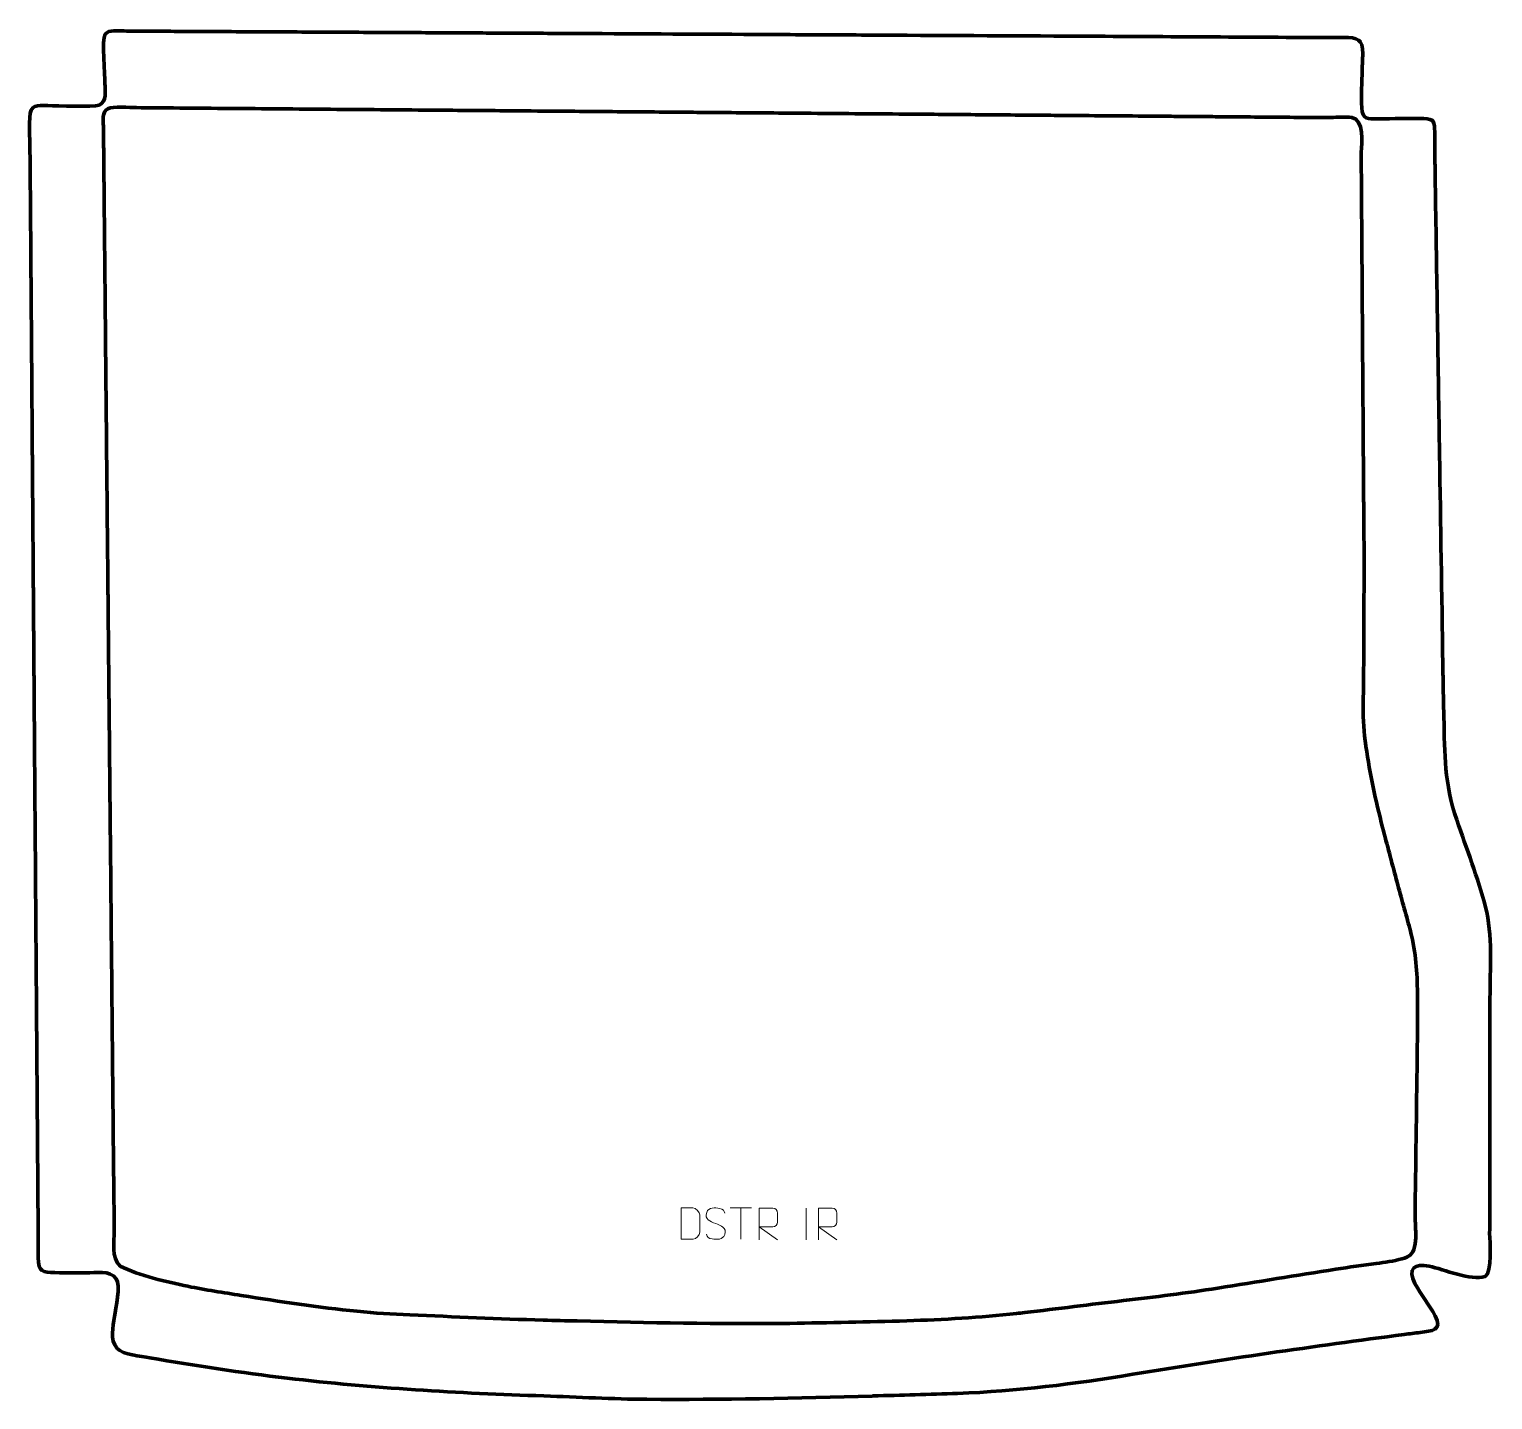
# Model space of a CAD drawing. Header units: millimetres. Extents: x -574 to 589, y -349 to 740.
import ezdxf

# ---------------------------------------------------------------- set-up
doc = ezdxf.new("R2010")
doc.units = ezdxf.units.MM
doc.header["$MEASUREMENT"] = 0
doc.layers.add('layer 2', color=7, linetype='Continuous')
doc.layers.add('layer 3', color=7, linetype='Continuous')

msp = doc.modelspace()

# ---------------------------------------------------------------- linework, layer by layer
at = {"layer": 'layer 2', "color": 142, "lineweight": 158}
msp.add_open_spline([(-166.027, -285.9277), (-157.0159, -286.1784), (-148.0044, -286.3955), (-138.9918, -286.5805), (-138.9918, -286.5805), (-82.6122, -287.7336), (-26.4102, -289.3356), (29.9976, -288.4426), (29.9976, -288.4426), (60.9416, -287.9389), (92.0753, -287.4353), (122.9988, -286.4194), (122.9988, -286.4194), (152.1276, -285.4625), (181.1718, -283.8338), (210.151, -280.6534), (210.151, -280.6534), (212.3219, -280.4128), (214.4913, -280.1629), (216.6603, -279.9061), (216.6603, -279.9061), (242.8367, -276.7964), (268.9388, -273.431), (295.138, -270.4114), (295.138, -270.4114), (320.3134, -267.5098), (344.9868, -264.4176), (370.03, -260.4481), (370.03, -260.4481), (401.3373, -255.4857), (432.637, -250.3611), (463.9457, -245.4434), (463.9457, -245.4434), (474.6355, -243.7644), (485.3407, -242.2474), (496.0715, -240.8554), (496.0715, -240.8554), (502.9008, -239.971), (509.756, -238.9902), (516.4132, -237.1901), (516.4132, -237.1901), (522.2608, -235.5849), (524.8786, -233.8647), (526.4487, -227.567), (526.4487, -227.567), (527.9507, -221.5426), (527.3291, -214.6227), (527.1226, -208.452), (527.1226, -208.452), (527.1226, -208.452), (527.0968, -207.5998), (527.0968, -207.5998), (527.0968, -207.5998), (526.7695, -191.0269), (527.357, -174.1652), (527.5329, -157.555), (527.5329, -157.555), (527.9861, -114.8937), (528.9212, -72.083), (528.7746, -29.4342), (528.7746, -29.4342), (528.7153, -12.1927), (528.0356, 2.8578), (524.1034, 19.7692), (524.1034, 19.7692), (523.5027, 22.3305), (522.8502, 24.8702), (522.1651, 27.41), (522.1651, 27.41), (518.794, 39.848), (515.2466, 52.1681), (511.9398, 64.644), (511.9398, 64.644), (508.3112, 78.3337), (504.656, 92.0155), (501.1085, 105.7266), (501.1085, 105.7266), (495.5118, 127.4303), (491.0673, 147.9653), (487.8999, 170.1803), (487.8999, 170.1803), (487.8999, 170.1803), (487.8295, 170.6736), (487.8295, 170.6736), (487.8295, 170.6736), (486.3456, 181.1534), (485.4772, 191.2067), (485.5528, 201.8046), (485.5528, 201.8046), (485.5634, 203.0024), (485.5859, 204.1981), (485.6145, 205.3955), (485.6145, 205.3955), (486.1472, 225.4526), (486.0599, 245.7357), (486.1778, 265.8181), (486.1778, 265.8181), (486.2687, 281.2891), (486.3525, 296.7601), (486.4168, 312.2311), (486.4168, 312.2311), (486.4168, 312.2311), (486.4189, 312.7302), (486.4189, 312.7302), (486.4189, 312.7302), (486.4683, 324.9978), (486.25, 337.4199), (486.1628, 349.7039), (486.1628, 349.7039), (486.1309, 354.2009), (486.0989, 358.6976), (486.067, 363.1946), (486.067, 363.1946), (486.0197, 369.8565), (485.9724, 376.5186), (485.9251, 383.1806), (485.9251, 383.1806), (485.8306, 396.5047), (485.736, 409.8287), (485.6413, 423.1528), (485.6413, 423.1528), (485.5704, 433.1458), (485.4994, 443.1389), (485.4285, 453.132), (485.4285, 453.132), (485.4049, 456.463), (485.3813, 459.794), (485.3576, 463.1251), (485.3576, 463.1251), (485.263, 476.4491), (485.1684, 489.7732), (485.0738, 503.0972), (485.0738, 503.0972), (484.9083, 526.4143), (484.7427, 549.7314), (484.5771, 573.0485), (484.5771, 573.0485), (484.5299, 579.7105), (484.4826, 586.3726), (484.4353, 593.0346), (484.4353, 593.0346), (484.3892, 599.5301), (484.3431, 606.0256), (484.297, 612.5211), (484.297, 612.5211), (484.226, 622.5141), (484.155, 632.5071), (484.0842, 642.5002), (484.0842, 642.5002), (484.4387, 649.5645), (486.5317, 668.6), (476.7521, 670.1572), (476.7521, 670.1572), (471.4264, 671.0051), (462.6683, 669.9518), (456.8935, 669.9699), (456.8935, 669.9699), (448.0809, 669.9976), (439.253, 670.1457), (430.4385, 670.2228), (430.4385, 670.2228), (413.7761, 670.3621), (397.1136, 670.5014), (380.4511, 670.6407), (380.4511, 670.6407), (373.9528, 670.6951), (367.4544, 670.7494), (360.956, 670.8038), (360.956, 670.8038), (357.7901, 670.8302), (354.6243, 670.8567), (351.4584, 670.8832), (351.4584, 670.8832), (348.6258, 670.9069), (345.7931, 670.9306), (342.9605, 670.9543), (342.9605, 670.9543), (339.6281, 670.9822), (336.2955, 671.01), (332.963, 671.0379), (332.963, 671.0379), (329.9638, 671.063), (326.9645, 671.0881), (323.9653, 671.1132), (323.9653, 671.1132), (300.9711, 671.3054), (277.9768, 671.4976), (254.9827, 671.6899), (254.9827, 671.6899), (251.6501, 671.7177), (248.3176, 671.7457), (244.9851, 671.7736), (244.9851, 671.7736), (241.6527, 671.8014), (238.3201, 671.8293), (234.9876, 671.8572), (234.9876, 671.8572), (225.1568, 671.9394), (215.3259, 672.0216), (205.4951, 672.1038), (205.4951, 672.1038), (202.1625, 672.1316), (198.83, 672.1595), (195.4976, 672.1874), (195.4976, 672.1874), (185.8333, 672.2682), (176.1691, 672.3491), (166.5048, 672.4299), (166.5048, 672.4299), (149.8423, 672.5692), (133.1799, 672.7085), (116.5174, 672.8479), (116.5174, 672.8479), (90.024, 673.0694), (63.5307, 673.291), (37.0374, 673.5125), (37.0374, 673.5125), (34.2047, 673.5362), (31.3721, 673.5599), (28.5394, 673.5836), (28.5394, 673.5836), (8.5445, 673.7508), (-11.4505, 673.9179), (-31.4455, 674.0852), (-31.4455, 674.0852), (-38.1105, 674.1409), (-44.7754, 674.1966), (-51.4405, 674.2523), (-51.4405, 674.2523), (-71.2687, 674.4182), (-91.0971, 674.584), (-110.9255, 674.7498), (-110.9255, 674.7498), (-120.923, 674.8334), (-130.9205, 674.917), (-140.9179, 675.0006), (-140.9179, 675.0006), (-154.0814, 675.1106), (-167.2447, 675.2207), (-180.4081, 675.3308), (-180.4081, 675.3308), (-187.073, 675.3866), (-193.7381, 675.4423), (-200.403, 675.498), (-200.403, 675.498), (-210.4005, 675.5816), (-220.3981, 675.6652), (-230.3955, 675.7488), (-230.3955, 675.7488), (-240.393, 675.8325), (-250.3905, 675.916), (-260.388, 675.9996), (-260.388, 675.9996), (-273.718, 676.1111), (-287.0479, 676.2226), (-300.3779, 676.3341), (-300.3779, 676.3341), (-313.5413, 676.4441), (-326.7046, 676.5542), (-339.8681, 676.6643), (-339.8681, 676.6643), (-366.528, 676.8871), (-393.188, 677.1102), (-419.848, 677.3331), (-419.848, 677.3331), (-433.178, 677.4445), (-446.508, 677.556), (-459.8379, 677.6674), (-459.8379, 677.6674), (-469.6688, 677.7497), (-479.4996, 677.8319), (-489.3305, 677.9141), (-489.3305, 677.9141), (-494.1866, 678.0224), (-508.3276, 679.2062), (-512.0115, 677.0813), (-512.0115, 677.0813), (-516.8357, 674.2988), (-515.7604, 667.7996), (-515.5425, 663.1177), (-515.5425, 663.1177), (-515.5019, 662.1134), (-515.4727, 661.1176), (-515.4566, 660.1125), (-515.4566, 660.1125), (-515.4328, 658.1384), (-515.4206, 656.164), (-515.3975, 654.1898), (-515.3975, 654.1898), (-515.3668, 651.0239), (-515.3361, 647.858), (-515.3055, 644.6921), (-515.3055, 644.6921), (-515.2733, 641.3596), (-515.241, 638.0271), (-515.2086, 634.6945), (-515.2086, 634.6945), (-515.1763, 631.362), (-515.144, 628.0295), (-515.1117, 624.6969), (-515.1117, 624.6969), (-515.052, 618.5318), (-514.9922, 612.3666), (-514.9325, 606.2015), (-514.9325, 606.2015), (-514.9018, 603.0356), (-514.8712, 599.8696), (-514.8405, 596.7038), (-514.8405, 596.7038), (-514.7775, 590.2054), (-514.7145, 583.7069), (-514.6515, 577.2085), (-514.6515, 577.2085), (-514.4577, 557.2134), (-514.264, 537.2182), (-514.0701, 517.2231), (-514.0701, 517.2231), (-513.941, 503.893), (-513.8118, 490.5629), (-513.6826, 477.2329), (-513.6826, 477.2329), (-513.6503, 473.9003), (-513.618, 470.5678), (-513.5857, 467.2353), (-513.5857, 467.2353), (-513.5567, 464.236), (-513.5276, 461.2367), (-513.4986, 458.2374), (-513.4986, 458.2374), (-513.4081, 448.9064), (-513.3177, 439.5753), (-513.2272, 430.2442), (-513.2272, 430.2442), (-513.0981, 416.9141), (-512.9689, 403.5841), (-512.8397, 390.254), (-512.8397, 390.254), (-512.809, 387.088), (-512.7783, 383.9222), (-512.7476, 380.7563), (-512.7476, 380.7563), (-512.4925, 354.4293), (-512.2374, 328.1024), (-511.9822, 301.7755), (-511.9822, 301.7755), (-511.9192, 295.2771), (-511.8563, 288.7786), (-511.7933, 282.2802), (-511.7933, 282.2802), (-511.7336, 276.1151), (-511.6738, 269.9499), (-511.614, 263.7847), (-511.614, 263.7847), (-511.5817, 260.4521), (-511.5494, 257.1197), (-511.5171, 253.7871), (-511.5171, 253.7871), (-511.4848, 250.4546), (-511.4525, 247.1221), (-511.4203, 243.7895), (-511.4203, 243.7895), (-511.3557, 237.1245), (-511.2911, 230.4595), (-511.2265, 223.7944), (-511.2265, 223.7944), (-511.1958, 220.6286), (-511.1651, 217.4626), (-511.1344, 214.2967), (-511.1344, 214.2967), (-511.1021, 210.9642), (-511.0698, 207.6317), (-511.0375, 204.2992), (-511.0375, 204.2992), (-511.0068, 201.1333), (-510.9763, 197.9673), (-510.9456, 194.8015), (-510.9456, 194.8015), (-510.9133, 191.4689), (-510.881, 188.1364), (-510.8487, 184.8039), (-510.8487, 184.8039), (-510.7517, 174.8063), (-510.6548, 164.8087), (-510.558, 154.8112), (-510.558, 154.8112), (-510.5289, 151.8119), (-510.4999, 148.8126), (-510.4708, 145.8134), (-510.4708, 145.8134), (-510.4433, 142.9807), (-510.4159, 140.1481), (-510.3884, 137.3154), (-510.3884, 137.3154), (-510.3432, 132.6499), (-510.298, 127.9844), (-510.2528, 123.3188), (-510.2528, 123.3188), (-510.1591, 113.6545), (-510.0655, 103.9902), (-509.9718, 94.3258), (-509.9718, 94.3258), (-509.5843, 54.3356), (-509.1967, 14.3454), (-508.8092, -25.645), (-508.8092, -25.645), (-508.7446, -32.3101), (-508.68, -38.9751), (-508.6154, -45.6402), (-508.6154, -45.6402), (-508.5831, -48.9727), (-508.5507, -52.3052), (-508.5184, -55.6378), (-508.5184, -55.6378), (-508.4861, -58.9702), (-508.4538, -62.3028), (-508.4216, -65.6353), (-508.4216, -65.6353), (-508.2601, -82.298), (-508.0986, -98.9606), (-507.9372, -115.6232), (-507.9372, -115.6232), (-507.8112, -128.62), (-507.6852, -141.6169), (-507.5593, -154.6136), (-507.5593, -154.6136), (-507.3635, -174.7045), (-507.0106, -194.8257), (-506.9718, -214.9137), (-506.9718, -214.9137), (-506.9539, -224.1419), (-509.4279, -235.6995), (-502.2413, -242.9919), (-502.2413, -242.9919), (-486.8228, -250.731), (-465.3237, -255.424), (-448.3324, -259.0155), (-448.3324, -259.0155), (-434.3202, -261.9773), (-420.0751, -263.9573), (-405.9402, -266.2508), (-405.9402, -266.2508), (-375.3445, -271.2248), (-344.7134, -275.7496), (-313.8659, -278.8696), (-313.8659, -278.8696), (-299.7488, -280.2806), (-286.2232, -281.1056), (-272.0617, -281.7141), (-272.0617, -281.7141), (-236.7199, -283.2323), (-201.389, -284.9241), (-166.027, -285.9277)], degree=3, knots=[0, 0, 0, 0, 0.00877193, 0.00877193, 0.00877193, 0.00877193, 0.01754386, 0.01754386, 0.01754386, 0.01754386, 0.026315789, 0.026315789, 0.026315789, 0.026315789, 0.035087719, 0.035087719, 0.035087719, 0.035087719, 0.043859649, 0.043859649, 0.043859649, 0.043859649, 0.052631579, 0.052631579, 0.052631579, 0.052631579, 0.061403509, 0.061403509, 0.061403509, 0.061403509, 0.070175439, 0.070175439, 0.070175439, 0.070175439, 0.078947368, 0.078947368, 0.078947368, 0.078947368, 0.087719298, 0.087719298, 0.087719298, 0.087719298, 0.096491228, 0.096491228, 0.096491228, 0.096491228, 0.105263158, 0.105263158, 0.105263158, 0.105263158, 0.114035088, 0.114035088, 0.114035088, 0.114035088, 0.122807018, 0.122807018, 0.122807018, 0.122807018, 0.131578947, 0.131578947, 0.131578947, 0.131578947, 0.140350877, 0.140350877, 0.140350877, 0.140350877, 0.149122807, 0.149122807, 0.149122807, 0.149122807, 0.157894737, 0.157894737, 0.157894737, 0.157894737, 0.166666667, 0.166666667, 0.166666667, 0.166666667, 0.175438596, 0.175438596, 0.175438596, 0.175438596, 0.184210526, 0.184210526, 0.184210526, 0.184210526, 0.192982456, 0.192982456, 0.192982456, 0.192982456, 0.201754386, 0.201754386, 0.201754386, 0.201754386, 0.210526316, 0.210526316, 0.210526316, 0.210526316, 0.219298246, 0.219298246, 0.219298246, 0.219298246, 0.228070175, 0.228070175, 0.228070175, 0.228070175, 0.236842105, 0.236842105, 0.236842105, 0.236842105, 0.245614035, 0.245614035, 0.245614035, 0.245614035, 0.254385965, 0.254385965, 0.254385965, 0.254385965, 0.263157895, 0.263157895, 0.263157895, 0.263157895, 0.271929825, 0.271929825, 0.271929825, 0.271929825, 0.280701754, 0.280701754, 0.280701754, 0.280701754, 0.289473684, 0.289473684, 0.289473684, 0.289473684, 0.298245614, 0.298245614, 0.298245614, 0.298245614, 0.307017544, 0.307017544, 0.307017544, 0.307017544, 0.315789474, 0.315789474, 0.315789474, 0.315789474, 0.324561404, 0.324561404, 0.324561404, 0.324561404, 0.333333333, 0.333333333, 0.333333333, 0.333333333, 0.342105263, 0.342105263, 0.342105263, 0.342105263, 0.350877193, 0.350877193, 0.350877193, 0.350877193, 0.359649123, 0.359649123, 0.359649123, 0.359649123, 0.368421053, 0.368421053, 0.368421053, 0.368421053, 0.377192982, 0.377192982, 0.377192982, 0.377192982, 0.385964912, 0.385964912, 0.385964912, 0.385964912, 0.394736842, 0.394736842, 0.394736842, 0.394736842, 0.403508772, 0.403508772, 0.403508772, 0.403508772, 0.412280702, 0.412280702, 0.412280702, 0.412280702, 0.421052632, 0.421052632, 0.421052632, 0.421052632, 0.429824561, 0.429824561, 0.429824561, 0.429824561, 0.438596491, 0.438596491, 0.438596491, 0.438596491, 0.447368421, 0.447368421, 0.447368421, 0.447368421, 0.456140351, 0.456140351, 0.456140351, 0.456140351, 0.464912281, 0.464912281, 0.464912281, 0.464912281, 0.473684211, 0.473684211, 0.473684211, 0.473684211, 0.48245614, 0.48245614, 0.48245614, 0.48245614, 0.49122807, 0.49122807, 0.49122807, 0.49122807, 0.5, 0.5, 0.5, 0.5, 0.50877193, 0.50877193, 0.50877193, 0.50877193, 0.51754386, 0.51754386, 0.51754386, 0.51754386, 0.526315789, 0.526315789, 0.526315789, 0.526315789, 0.535087719, 0.535087719, 0.535087719, 0.535087719, 0.543859649, 0.543859649, 0.543859649, 0.543859649, 0.552631579, 0.552631579, 0.552631579, 0.552631579, 0.561403509, 0.561403509, 0.561403509, 0.561403509, 0.570175439, 0.570175439, 0.570175439, 0.570175439, 0.578947368, 0.578947368, 0.578947368, 0.578947368, 0.587719298, 0.587719298, 0.587719298, 0.587719298, 0.596491228, 0.596491228, 0.596491228, 0.596491228, 0.605263158, 0.605263158, 0.605263158, 0.605263158, 0.614035088, 0.614035088, 0.614035088, 0.614035088, 0.622807018, 0.622807018, 0.622807018, 0.622807018, 0.631578947, 0.631578947, 0.631578947, 0.631578947, 0.640350877, 0.640350877, 0.640350877, 0.640350877, 0.649122807, 0.649122807, 0.649122807, 0.649122807, 0.657894737, 0.657894737, 0.657894737, 0.657894737, 0.666666667, 0.666666667, 0.666666667, 0.666666667, 0.675438596, 0.675438596, 0.675438596, 0.675438596, 0.684210526, 0.684210526, 0.684210526, 0.684210526, 0.692982456, 0.692982456, 0.692982456, 0.692982456, 0.701754386, 0.701754386, 0.701754386, 0.701754386, 0.710526316, 0.710526316, 0.710526316, 0.710526316, 0.719298246, 0.719298246, 0.719298246, 0.719298246, 0.728070175, 0.728070175, 0.728070175, 0.728070175, 0.736842105, 0.736842105, 0.736842105, 0.736842105, 0.745614035, 0.745614035, 0.745614035, 0.745614035, 0.754385965, 0.754385965, 0.754385965, 0.754385965, 0.763157895, 0.763157895, 0.763157895, 0.763157895, 0.771929825, 0.771929825, 0.771929825, 0.771929825, 0.780701754, 0.780701754, 0.780701754, 0.780701754, 0.789473684, 0.789473684, 0.789473684, 0.789473684, 0.798245614, 0.798245614, 0.798245614, 0.798245614, 0.807017544, 0.807017544, 0.807017544, 0.807017544, 0.815789474, 0.815789474, 0.815789474, 0.815789474, 0.824561404, 0.824561404, 0.824561404, 0.824561404, 0.833333333, 0.833333333, 0.833333333, 0.833333333, 0.842105263, 0.842105263, 0.842105263, 0.842105263, 0.850877193, 0.850877193, 0.850877193, 0.850877193, 0.859649123, 0.859649123, 0.859649123, 0.859649123, 0.868421053, 0.868421053, 0.868421053, 0.868421053, 0.877192982, 0.877192982, 0.877192982, 0.877192982, 0.885964912, 0.885964912, 0.885964912, 0.885964912, 0.894736842, 0.894736842, 0.894736842, 0.894736842, 0.903508772, 0.903508772, 0.903508772, 0.903508772, 0.912280702, 0.912280702, 0.912280702, 0.912280702, 0.921052632, 0.921052632, 0.921052632, 0.921052632, 0.929824561, 0.929824561, 0.929824561, 0.929824561, 0.938596491, 0.938596491, 0.938596491, 0.938596491, 0.947368421, 0.947368421, 0.947368421, 0.947368421, 0.956140351, 0.956140351, 0.956140351, 0.956140351, 0.964912281, 0.964912281, 0.964912281, 0.964912281, 0.973684211, 0.973684211, 0.973684211, 0.973684211, 0.98245614, 0.98245614, 0.98245614, 0.98245614, 1, 1, 1, 1], dxfattribs=at)
at = {"layer": 'layer 3', "color": 242, "lineweight": 158}
msp.add_open_spline([(-128.471, 736.8109), (-78.4865, 736.5429), (-28.502, 736.2752), (21.4826, 736.0074), (21.4826, 736.0074), (44.8088, 735.8823), (68.1349, 735.7573), (91.461, 735.6324), (91.461, 735.6324), (147.9436, 735.3296), (204.4261, 735.0269), (260.9087, 734.7243), (260.9087, 734.7243), (330.7199, 734.3494), (400.5317, 733.9115), (470.3433, 733.599), (470.3433, 733.599), (480.7955, 733.676), (485.7268, 732.6166), (485.3437, 720.7796), (485.3437, 720.7796), (485.2032, 716.4394), (484.9703, 712.2686), (484.9032, 707.8954), (484.9032, 707.8954), (484.7106, 698.0075), (483.9703, 687.5811), (484.4652, 677.7512), (484.4652, 677.7512), (485.0892, 668.1545), (489.279, 669.2119), (497.4463, 669.0855), (497.4463, 669.0855), (509.5696, 668.994), (521.7918, 669.5971), (533.8835, 669.2927), (533.8835, 669.2927), (542.0181, 669.0879), (542.2892, 666.3412), (542.545, 658.7525), (542.545, 658.7525), (542.6852, 654.5916), (542.5019, 650.4023), (542.5474, 646.2331), (542.5474, 646.2331), (542.6226, 640.7451), (542.6994, 635.2571), (542.7805, 629.7691), (542.7805, 629.7691), (543.3013, 596.6192), (543.822, 563.4692), (544.3427, 530.3192), (544.3427, 530.3192), (544.4919, 520.824), (544.6411, 511.3288), (544.7902, 501.8335), (544.7902, 501.8335), (544.9996, 488.5069), (545.2089, 475.1803), (545.4183, 461.8537), (545.4183, 461.8537), (545.7296, 442.0304), (546.041, 422.2071), (546.3525, 402.3837), (546.3525, 402.3837), (547.2265, 346.745), (548.1006, 291.1064), (548.9745, 235.4678), (548.9745, 235.4678), (549.0269, 232.136), (549.0791, 228.8045), (549.1314, 225.4728), (549.1314, 225.4728), (549.2994, 214.7809), (549.5006, 204.1607), (549.7701, 193.4703), (549.7701, 193.4703), (550.4889, 163.2414), (550.0819, 141.1259), (560.0399, 111.8113), (560.0399, 111.8113), (567.836, 88.9956), (576.7947, 65.7558), (582.9431, 42.4845), (582.9431, 42.4845), (588.6213, 20.9921), (586.4788, -7.5219), (586.4381, -29.9754), (586.4381, -29.9754), (586.3566, -74.8078), (586.3139, -119.6402), (586.2549, -164.4725), (586.2549, -164.4725), (586.2507, -167.639), (586.2465, -170.8056), (586.2423, -173.9721), (586.2423, -173.9721), (586.2379, -177.3053), (586.2335, -180.6385), (586.2292, -183.9717), (586.2292, -183.9717), (586.2276, -185.1383), (586.226, -186.305), (586.2245, -187.4716), (586.2245, -187.4716), (586.2115, -197.3045), (586.1985, -207.1376), (586.1855, -216.9706), (586.1855, -216.9706), (586.3461, -223.2997), (588.4158, -248.1876), (582.4993, -251.2224), (582.4993, -251.2224), (571.3217, -254.9443), (549.8258, -245.4969), (538.1463, -242.9572), (538.1463, -242.9572), (526.1128, -240.8911), (520.7142, -244.9421), (526.8109, -256.8346), (526.8109, -256.8346), (531.7019, -265.6682), (537.9299, -273.6359), (542.7673, -282.4016), (542.7673, -282.4016), (549.2347, -294.1213), (540.0442, -294.4669), (530.9369, -295.7045), (530.9369, -295.7045), (526.751, -296.2734), (522.5554, -296.7756), (518.3643, -297.3048), (518.3643, -297.3048), (446.1733, -306.7026), (374.508, -317.0938), (302.6755, -328.9457), (302.6755, -328.9457), (256.0843, -336.6329), (210.6028, -342.3511), (163.3601, -344.1416), (163.3601, -344.1416), (140.9072, -344.9925), (118.4414, -345.4685), (95.9842, -346.1902), (95.9842, -346.1902), (95.9842, -346.1902), (95.4851, -346.2063), (95.4851, -346.2063), (95.4851, -346.2063), (35.9567, -348.1253), (-24.0323, -349.1746), (-83.5887, -348.8258), (-83.5887, -348.8258), (-110.7899, -348.6547), (-138.2126, -347.0152), (-165.4357, -346.1364), (-165.4357, -346.1364), (-233.438, -343.9412), (-301.909, -340.0142), (-369.4922, -332.0088), (-369.4922, -332.0088), (-405.911, -327.695), (-442.5547, -322.0955), (-478.729, -315.8002), (-478.729, -315.8002), (-485.5624, -314.611), (-499.9996, -313.5077), (-504.6864, -308.3465), (-504.6864, -308.3465), (-510.5897, -301.2305), (-507.8458, -291.4085), (-506.6556, -283.0548), (-506.6556, -283.0548), (-505.6472, -276.7261), (-501.787, -257.9813), (-505.2826, -252.9717), (-505.2826, -252.9717), (-510.1057, -246.0596), (-521.961, -248.1874), (-529.2159, -248.3281), (-529.2159, -248.3281), (-538.4091, -248.4419), (-548.3385, -248.5559), (-557.4869, -247.9785), (-557.4869, -247.9785), (-565.9154, -247.4466), (-567.0149, -244.9599), (-567.3565, -236.6665), (-567.3565, -236.6665), (-567.5757, -231.346), (-567.2864, -225.6189), (-567.3275, -220.2088), (-567.3275, -220.2088), (-567.3466, -217.6943), (-567.366, -215.1799), (-567.3851, -212.6653), (-567.3851, -212.6653), (-567.3851, -212.6653), (-567.3889, -212.1625), (-567.3889, -212.1625), (-567.3889, -212.1625), (-567.4139, -208.8307), (-567.439, -205.499), (-567.464, -202.1672), (-567.464, -202.1672), (-567.4853, -199.3352), (-567.5066, -196.5031), (-567.5279, -193.6712), (-567.5279, -193.6712), (-567.5742, -187.5074), (-567.6206, -181.3437), (-567.6669, -175.18), (-567.6669, -175.18), (-567.6907, -172.0147), (-567.7145, -168.8495), (-567.7383, -165.6844), (-567.7383, -165.6844), (-568.0889, -119.0397), (-568.4395, -72.395), (-568.79, -25.7503), (-568.79, -25.7503), (-568.8614, -16.2548), (-568.9328, -6.7592), (-569.0042, 2.7364), (-569.0042, 2.7364), (-569.0293, 6.0681), (-569.0542, 9.3999), (-569.0793, 12.7316), (-569.0793, 12.7316), (-569.1294, 19.3952), (-569.1795, 26.0587), (-569.2296, 32.7222), (-569.2296, 32.7222), (-569.2546, 36.054), (-569.2797, 39.3857), (-569.3047, 42.7176), (-569.3047, 42.7176), (-569.3548, 49.381), (-569.4049, 56.0446), (-569.455, 62.7081), (-569.455, 62.7081), (-569.5288, 72.5368), (-569.6027, 82.3655), (-569.6766, 92.1942), (-569.6766, 92.1942), (-569.7267, 98.8577), (-569.7768, 105.5212), (-569.8269, 112.1848), (-569.8269, 112.1848), (-570.0021, 135.5072), (-570.1774, 158.8294), (-570.3527, 182.1518), (-570.3527, 182.1518), (-570.3978, 188.149), (-570.4429, 194.1461), (-570.4879, 200.1433), (-570.4879, 200.1433), (-570.513, 203.4751), (-570.538, 206.8069), (-570.5631, 210.1386), (-570.5631, 210.1386), (-570.5819, 212.6374), (-570.6007, 215.1362), (-570.6195, 217.6351), (-570.6195, 217.6351), (-570.6445, 220.9669), (-570.6695, 224.2986), (-570.6946, 227.6303), (-570.6946, 227.6303), (-570.7184, 230.7956), (-570.7422, 233.9607), (-570.7659, 237.1259), (-570.7659, 237.1259), (-570.7909, 240.4577), (-570.816, 243.7895), (-570.841, 247.1212), (-570.841, 247.1212), (-570.8623, 249.9532), (-570.8836, 252.7852), (-570.9049, 255.6172), (-570.9049, 255.6172), (-570.955, 262.2807), (-571.0051, 268.9442), (-571.0552, 275.6078), (-571.0552, 275.6078), (-571.0765, 278.4398), (-571.0978, 281.2718), (-571.1191, 284.1038), (-571.1191, 284.1038), (-571.1429, 287.269), (-571.1667, 290.434), (-571.1904, 293.5993), (-571.1904, 293.5993), (-571.2091, 296.0981), (-571.2279, 298.5969), (-571.2467, 301.0957), (-571.2467, 301.0957), (-571.3444, 314.0896), (-571.4421, 327.0835), (-571.5398, 340.0774), (-571.5398, 340.0774), (-571.5648, 343.4091), (-571.5899, 346.7409), (-571.6148, 350.0726), (-571.6148, 350.0726), (-571.715, 363.3998), (-571.8152, 376.7267), (-571.9154, 390.0538), (-571.9154, 390.0538), (-571.9355, 392.7192), (-571.9555, 395.3847), (-571.9755, 398.0501), (-571.9755, 398.0501), (-572.0006, 401.3818), (-572.0256, 404.7136), (-572.0506, 408.0454), (-572.0506, 408.0454), (-572.1245, 417.8741), (-572.1984, 427.7028), (-572.2723, 437.5315), (-572.2723, 437.5315), (-572.3224, 444.1951), (-572.3725, 450.8585), (-572.4226, 457.5221), (-572.4226, 457.5221), (-572.5226, 470.8492), (-572.6228, 484.1762), (-572.723, 497.5033), (-572.723, 497.5033), (-572.7481, 500.835), (-572.7731, 504.1667), (-572.7982, 507.4985), (-572.7982, 507.4985), (-572.8721, 517.3272), (-572.9459, 527.156), (-573.0198, 536.9846), (-573.0198, 536.9846), (-573.0661, 543.1483), (-573.1124, 549.3121), (-573.1588, 555.4759), (-573.1588, 555.4759), (-573.1951, 560.3069), (-573.2314, 565.138), (-573.2677, 569.9691), (-573.2677, 569.9691), (-573.289, 572.801), (-573.3103, 575.6331), (-573.3316, 578.4651), (-573.3316, 578.4651), (-573.3566, 581.7968), (-573.3816, 585.1286), (-573.4067, 588.4604), (-573.4067, 588.4604), (-573.4806, 598.2891), (-573.5544, 608.1177), (-573.6283, 617.9464), (-573.6283, 617.9464), (-573.6496, 620.7785), (-573.6709, 623.6104), (-573.6922, 626.4425), (-573.6922, 626.4425), (-573.711, 628.9413), (-573.7298, 631.4401), (-573.7486, 633.9389), (-573.7486, 633.9389), (-573.8587, 645.84), (-574.4447, 658.1715), (-574.0625, 670.0198), (-574.0625, 670.0198), (-573.7222, 680.5672), (-568.3059, 679.6121), (-559.6604, 679.5384), (-559.6604, 679.5384), (-552.3927, 679.4376), (-523.822, 678.0987), (-518.9856, 680.0048), (-518.9856, 680.0048), (-512.5582, 682.5379), (-514.1546, 691.4364), (-514.3023, 697.0055), (-514.3023, 697.0055), (-514.553, 703.2003), (-516.7415, 732.7917), (-514.2555, 736.2422), (-514.2555, 736.2422), (-511.0325, 740.236), (-503.9425, 738.9042), (-499.3871, 738.8597), (-499.3871, 738.8597), (-492.8813, 738.7962), (-486.3695, 738.7351), (-479.8637, 738.6942), (-479.8637, 738.6942), (-479.8637, 738.6942), (-479.3627, 738.6913), (-479.3627, 738.6913), (-479.3627, 738.6913), (-472.6982, 738.6557), (-466.0335, 738.6199), (-459.369, 738.5842), (-459.369, 738.5842), (-456.0366, 738.5664), (-452.7043, 738.5485), (-449.372, 738.5306), (-449.372, 738.5306), (-446.0397, 738.5128), (-442.7073, 738.4949), (-439.3751, 738.477), (-439.3751, 738.477), (-437.8756, 738.469), (-436.376, 738.4609), (-434.8765, 738.4529), (-434.8765, 738.4529), (-431.5441, 738.4351), (-428.2119, 738.4172), (-424.8796, 738.3993), (-424.8796, 738.3993), (-405.0524, 738.2931), (-385.2251, 738.1869), (-365.3979, 738.0806), (-365.3979, 738.0806), (-355.401, 738.027), (-345.4041, 737.9734), (-335.4072, 737.9197), (-335.4072, 737.9197), (-328.9092, 737.885), (-322.4112, 737.8502), (-315.9132, 737.8154), (-315.9132, 737.8154), (-306.5828, 737.7654), (-297.2523, 737.7154), (-287.9218, 737.6654), (-287.9218, 737.6654), (-284.9227, 737.6493), (-281.9237, 737.6333), (-278.9246, 737.6172), (-278.9246, 737.6172), (-275.5923, 737.5993), (-272.26, 737.5815), (-268.9278, 737.5636), (-268.9278, 737.5636), (-252.2662, 737.4743), (-235.6047, 737.385), (-218.9431, 737.2958), (-218.9431, 737.2958), (-215.6109, 737.2779), (-212.2785, 737.26), (-208.9462, 737.2422), (-208.9462, 737.2422), (-192.4514, 737.1538), (-175.9564, 737.0653), (-159.4615, 736.9768), (-159.4615, 736.9768), (-149.4646, 736.9233), (-139.4677, 736.8698), (-129.4707, 736.8163), (-129.4707, 736.8163), (-129.4707, 736.8163), (-128.471, 736.8109), (-128.471, 736.8109)], degree=3, knots=[0, 0, 0, 0, 0.00862069, 0.00862069, 0.00862069, 0.00862069, 0.017241379, 0.017241379, 0.017241379, 0.017241379, 0.025862069, 0.025862069, 0.025862069, 0.025862069, 0.034482759, 0.034482759, 0.034482759, 0.034482759, 0.043103448, 0.043103448, 0.043103448, 0.043103448, 0.051724138, 0.051724138, 0.051724138, 0.051724138, 0.060344828, 0.060344828, 0.060344828, 0.060344828, 0.068965517, 0.068965517, 0.068965517, 0.068965517, 0.077586207, 0.077586207, 0.077586207, 0.077586207, 0.086206897, 0.086206897, 0.086206897, 0.086206897, 0.094827586, 0.094827586, 0.094827586, 0.094827586, 0.103448276, 0.103448276, 0.103448276, 0.103448276, 0.112068966, 0.112068966, 0.112068966, 0.112068966, 0.120689655, 0.120689655, 0.120689655, 0.120689655, 0.129310345, 0.129310345, 0.129310345, 0.129310345, 0.137931034, 0.137931034, 0.137931034, 0.137931034, 0.146551724, 0.146551724, 0.146551724, 0.146551724, 0.155172414, 0.155172414, 0.155172414, 0.155172414, 0.163793103, 0.163793103, 0.163793103, 0.163793103, 0.172413793, 0.172413793, 0.172413793, 0.172413793, 0.181034483, 0.181034483, 0.181034483, 0.181034483, 0.189655172, 0.189655172, 0.189655172, 0.189655172, 0.198275862, 0.198275862, 0.198275862, 0.198275862, 0.206896552, 0.206896552, 0.206896552, 0.206896552, 0.215517241, 0.215517241, 0.215517241, 0.215517241, 0.224137931, 0.224137931, 0.224137931, 0.224137931, 0.232758621, 0.232758621, 0.232758621, 0.232758621, 0.24137931, 0.24137931, 0.24137931, 0.24137931, 0.25, 0.25, 0.25, 0.25, 0.25862069, 0.25862069, 0.25862069, 0.25862069, 0.267241379, 0.267241379, 0.267241379, 0.267241379, 0.275862069, 0.275862069, 0.275862069, 0.275862069, 0.284482759, 0.284482759, 0.284482759, 0.284482759, 0.293103448, 0.293103448, 0.293103448, 0.293103448, 0.301724138, 0.301724138, 0.301724138, 0.301724138, 0.310344828, 0.310344828, 0.310344828, 0.310344828, 0.318965517, 0.318965517, 0.318965517, 0.318965517, 0.327586207, 0.327586207, 0.327586207, 0.327586207, 0.336206897, 0.336206897, 0.336206897, 0.336206897, 0.344827586, 0.344827586, 0.344827586, 0.344827586, 0.353448276, 0.353448276, 0.353448276, 0.353448276, 0.362068966, 0.362068966, 0.362068966, 0.362068966, 0.370689655, 0.370689655, 0.370689655, 0.370689655, 0.379310345, 0.379310345, 0.379310345, 0.379310345, 0.387931034, 0.387931034, 0.387931034, 0.387931034, 0.396551724, 0.396551724, 0.396551724, 0.396551724, 0.405172414, 0.405172414, 0.405172414, 0.405172414, 0.413793103, 0.413793103, 0.413793103, 0.413793103, 0.422413793, 0.422413793, 0.422413793, 0.422413793, 0.431034483, 0.431034483, 0.431034483, 0.431034483, 0.439655172, 0.439655172, 0.439655172, 0.439655172, 0.448275862, 0.448275862, 0.448275862, 0.448275862, 0.456896552, 0.456896552, 0.456896552, 0.456896552, 0.465517241, 0.465517241, 0.465517241, 0.465517241, 0.474137931, 0.474137931, 0.474137931, 0.474137931, 0.482758621, 0.482758621, 0.482758621, 0.482758621, 0.49137931, 0.49137931, 0.49137931, 0.49137931, 0.5, 0.5, 0.5, 0.5, 0.50862069, 0.50862069, 0.50862069, 0.50862069, 0.517241379, 0.517241379, 0.517241379, 0.517241379, 0.525862069, 0.525862069, 0.525862069, 0.525862069, 0.534482759, 0.534482759, 0.534482759, 0.534482759, 0.543103448, 0.543103448, 0.543103448, 0.543103448, 0.551724138, 0.551724138, 0.551724138, 0.551724138, 0.560344828, 0.560344828, 0.560344828, 0.560344828, 0.568965517, 0.568965517, 0.568965517, 0.568965517, 0.577586207, 0.577586207, 0.577586207, 0.577586207, 0.586206897, 0.586206897, 0.586206897, 0.586206897, 0.594827586, 0.594827586, 0.594827586, 0.594827586, 0.603448276, 0.603448276, 0.603448276, 0.603448276, 0.612068966, 0.612068966, 0.612068966, 0.612068966, 0.620689655, 0.620689655, 0.620689655, 0.620689655, 0.629310345, 0.629310345, 0.629310345, 0.629310345, 0.637931034, 0.637931034, 0.637931034, 0.637931034, 0.646551724, 0.646551724, 0.646551724, 0.646551724, 0.655172414, 0.655172414, 0.655172414, 0.655172414, 0.663793103, 0.663793103, 0.663793103, 0.663793103, 0.672413793, 0.672413793, 0.672413793, 0.672413793, 0.681034483, 0.681034483, 0.681034483, 0.681034483, 0.689655172, 0.689655172, 0.689655172, 0.689655172, 0.698275862, 0.698275862, 0.698275862, 0.698275862, 0.706896552, 0.706896552, 0.706896552, 0.706896552, 0.715517241, 0.715517241, 0.715517241, 0.715517241, 0.724137931, 0.724137931, 0.724137931, 0.724137931, 0.732758621, 0.732758621, 0.732758621, 0.732758621, 0.74137931, 0.74137931, 0.74137931, 0.74137931, 0.75, 0.75, 0.75, 0.75, 0.75862069, 0.75862069, 0.75862069, 0.75862069, 0.767241379, 0.767241379, 0.767241379, 0.767241379, 0.775862069, 0.775862069, 0.775862069, 0.775862069, 0.784482759, 0.784482759, 0.784482759, 0.784482759, 0.793103448, 0.793103448, 0.793103448, 0.793103448, 0.801724138, 0.801724138, 0.801724138, 0.801724138, 0.810344828, 0.810344828, 0.810344828, 0.810344828, 0.818965517, 0.818965517, 0.818965517, 0.818965517, 0.827586207, 0.827586207, 0.827586207, 0.827586207, 0.836206897, 0.836206897, 0.836206897, 0.836206897, 0.844827586, 0.844827586, 0.844827586, 0.844827586, 0.853448276, 0.853448276, 0.853448276, 0.853448276, 0.862068966, 0.862068966, 0.862068966, 0.862068966, 0.870689655, 0.870689655, 0.870689655, 0.870689655, 0.879310345, 0.879310345, 0.879310345, 0.879310345, 0.887931034, 0.887931034, 0.887931034, 0.887931034, 0.896551724, 0.896551724, 0.896551724, 0.896551724, 0.905172414, 0.905172414, 0.905172414, 0.905172414, 0.913793103, 0.913793103, 0.913793103, 0.913793103, 0.922413793, 0.922413793, 0.922413793, 0.922413793, 0.931034483, 0.931034483, 0.931034483, 0.931034483, 0.939655172, 0.939655172, 0.939655172, 0.939655172, 0.948275862, 0.948275862, 0.948275862, 0.948275862, 0.956896552, 0.956896552, 0.956896552, 0.956896552, 0.965517241, 0.965517241, 0.965517241, 0.965517241, 0.974137931, 0.974137931, 0.974137931, 0.974137931, 0.982758621, 0.982758621, 0.982758621, 0.982758621, 1, 1, 1, 1], dxfattribs=at)
at = {"layer": 'layer 3', "color": 250, "lineweight": 9}
for points, knots in [([(-56.3276, -221.4619), (-53.9958, -221.4615), (-49.0456, -221.4855), (-46.7141, -221.4858), (-46.7141, -221.4858), (-44.7891, -221.5912), (-41.4705, -218.0496), (-41.4817, -216.0323), (-41.4817, -216.0323), (-41.4821, -210.2622), (-41.4821, -208.0925), (-41.4817, -202.3232), (-41.4817, -202.3232), (-41.486, -200.1851), (-44.8605, -196.525), (-47.0129, -196.5385), (-47.0129, -196.5385), (-49.3386, -196.5385), (-54.0629, -196.5385), (-56.389, -196.5385), (-56.389, -196.5385), (-56.3886, -202.2854), (-56.3273, -215.7146), (-56.3276, -221.4619)], [0, 0, 0, 0, 0.142857143, 0.142857143, 0.142857143, 0.142857143, 0.285714286, 0.285714286, 0.285714286, 0.285714286, 0.428571429, 0.428571429, 0.428571429, 0.428571429, 0.571428571, 0.571428571, 0.571428571, 0.571428571, 0.714285714, 0.714285714, 0.714285714, 0.714285714, 1, 1, 1, 1]), ([(-28.9353, -209.0133), (-33.1836, -207.5429), (-38.0917, -205.7471), (-36.0866, -200.2268), (-36.0866, -200.2268), (-34.5831, -196.0869), (-29.3695, -196.4754), (-25.7659, -197.0765), (-25.7659, -197.0765), (-22.9053, -197.5536), (-22.0406, -198.7668), (-21.73, -200.851)], [0, 0, 0, 0, 0.25, 0.25, 0.25, 0.25, 0.5, 0.5, 0.5, 0.5, 1, 1, 1, 1]), ([(5.6418, -221.9435), (5.6418, -221.9435), (5.6418, -196.99), (5.6418, -196.99), (5.6418, -196.99), (9.2365, -196.99), (12.832, -196.99), (16.4272, -196.99), (16.4272, -196.99), (18.7525, -197.0277), (20.3098, -198.5177), (20.3057, -200.8841), (20.3057, -200.8841), (20.3053, -202.9196), (20.3053, -205.979), (20.3057, -208.015), (20.3057, -208.015), (20.2992, -209.8905), (18.4869, -211.8323), (16.4774, -211.8514), (16.4774, -211.8514), (16.4774, -211.8514), (5.6418, -211.8514), (5.6418, -211.8514), (5.6418, -211.8514), (5.6418, -211.8514), (20.2964, -221.9435), (20.2964, -221.9435)], [0, 0, 0, 0, 0.125, 0.125, 0.125, 0.125, 0.25, 0.25, 0.25, 0.25, 0.375, 0.375, 0.375, 0.375, 0.5, 0.5, 0.5, 0.5, 0.625, 0.625, 0.625, 0.625, 0.75, 0.75, 0.75, 0.75, 1, 1, 1, 1]), ([(52.7818, -221.9435), (52.7818, -221.9435), (52.7818, -196.99), (52.7818, -196.99), (52.7818, -196.99), (56.3765, -196.99), (59.972, -196.99), (63.5672, -196.99), (63.5672, -196.99), (65.8925, -197.0277), (67.4498, -198.5177), (67.4457, -200.8841), (67.4457, -200.8841), (67.4453, -202.9196), (67.4453, -205.979), (67.4457, -208.015), (67.4457, -208.015), (67.4392, -209.8905), (65.6269, -211.8323), (63.6174, -211.8514), (63.6174, -211.8514), (63.6174, -211.8514), (52.7818, -211.8514), (52.7818, -211.8514), (52.7818, -211.8514), (52.7818, -211.8514), (67.4364, -221.9435), (67.4364, -221.9435)], [0, 0, 0, 0, 0.125, 0.125, 0.125, 0.125, 0.25, 0.25, 0.25, 0.25, 0.375, 0.375, 0.375, 0.375, 0.5, 0.5, 0.5, 0.5, 0.625, 0.625, 0.625, 0.625, 0.75, 0.75, 0.75, 0.75, 1, 1, 1, 1]), ([(-28.9353, -209.0134), (-24.9167, -210.6601), (-19.8872, -212.5484), (-21.7212, -217.9087), (-21.7212, -217.9087), (-23.181, -222.1751), (-28.0918, -221.9184), (-31.8179, -221.3637), (-31.8179, -221.3637), (-34.5679, -220.9539), (-35.7888, -219.7404), (-36.1668, -217.6282)], [0, 0, 0, 0, 0.25, 0.25, 0.25, 0.25, 0.5, 0.5, 0.5, 0.5, 1, 1, 1, 1])]:
    msp.add_open_spline(points, degree=3, knots=knots, dxfattribs=at)
for points in [[(-17.4343, -196.7339), (-17.4343, -196.7339), (-0.4471, -196.7339), (-0.4471, -196.7339)], [(-8.9405, -221.6639), (-8.9405, -221.6639), (-8.9405, -196.7103), (-8.9405, -196.7103)], [(42.9738, -196.9797), (42.9738, -196.9797), (42.9738, -221.9538), (42.9738, -221.9538)]]:
    msp.add_open_spline(points, degree=3, dxfattribs=at)

doc.saveas('drawing.dxf')
